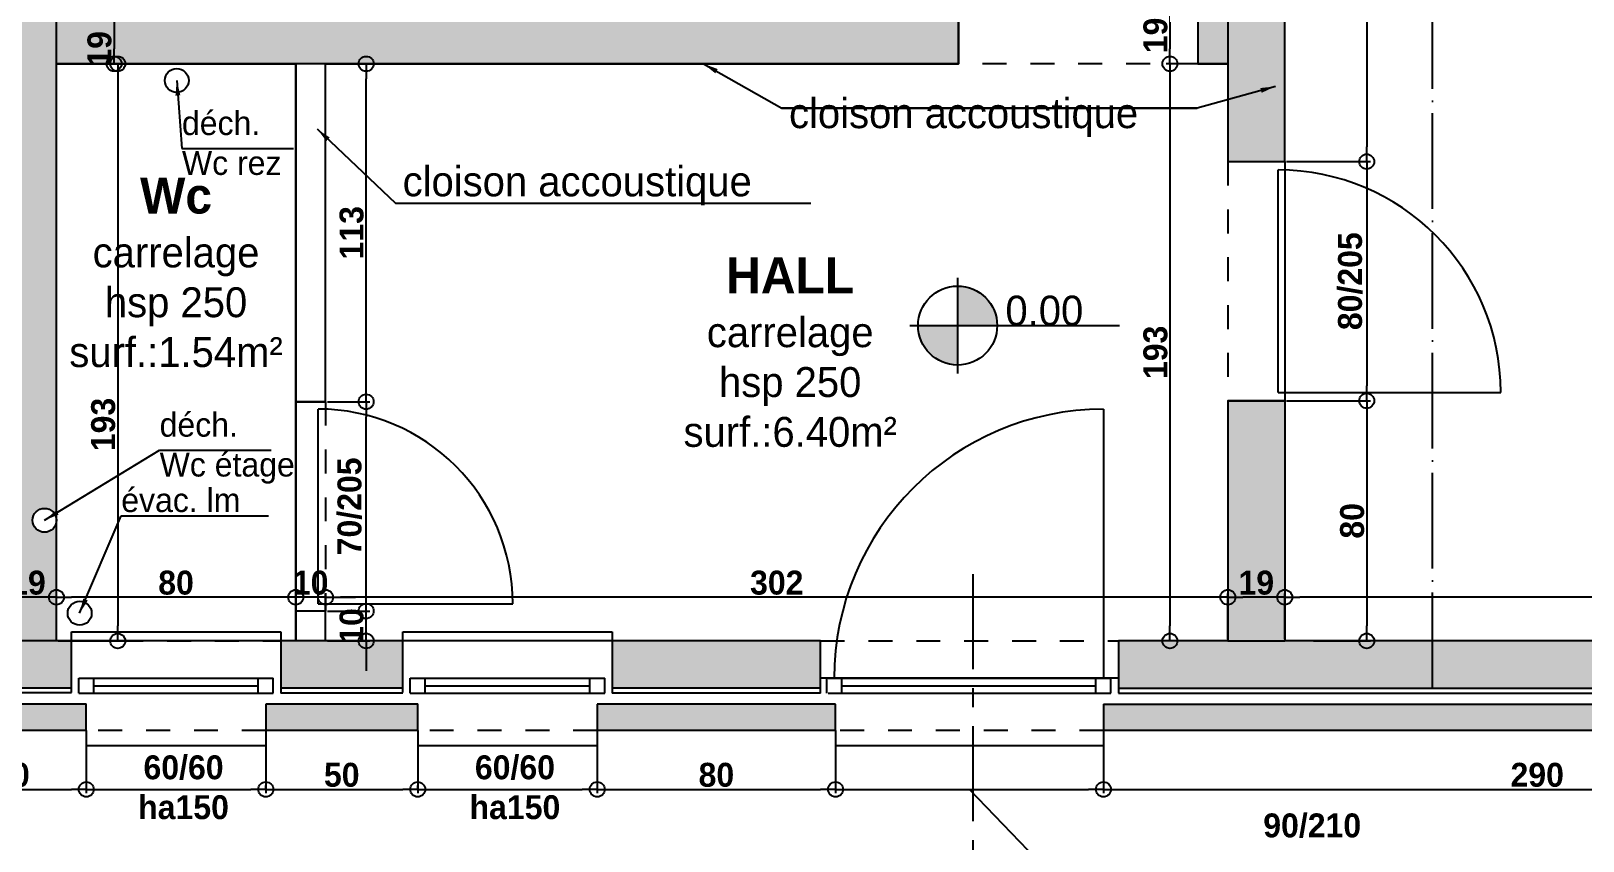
# Model space of a CAD drawing. Header units: millimetres. Extents: x -57 to 2043, y -27807 to 1498.
# Drawn here: x 772 to 1291, y 409 to 680 of the extents above; entities that cross this region are included whole.
import ezdxf

# ---------------------------------------------------------------- set-up
doc = ezdxf.new("R2010")
doc.units = ezdxf.units.MM
for name, pattern in [('AXES', [50.8, 31.75, -6.35, 6.35, -6.35]), ('TRAIT_4', [20, 10, -10]), ('TRAIT_6', [100, 80, -10, 0, -10])]:
    doc.linetypes.add(name, pattern=pattern)
for name, color, linetype in [('AVP_HACHURES', 8, 'Continuous'), ('BLANC', 7, 'Continuous'), ('COTES', 1, 'Continuous'), ('COULEUR 8', 8, 'Continuous'), ('CYAN', 4, 'Continuous'), ('EGOUTTAGE', 6, 'Continuous'), ('JAUNE', 2, 'Continuous'), ('ROUGE', 1, 'Continuous'), ('TEXTE', 1, 'Continuous')]:
    doc.layers.add(name, color=color, linetype=linetype)
doc.layers.add('SURFACE', color=5, linetype='Continuous', plot=False)
doc.styles.add('CENTURY GOTHIC', font='GOTHIC.TTF')
doc.styles.add('Century Gothic Gras', font='GOTHICB.TTF')
doc.styles.add('COMICS', font='comic.TTF', dxfattribs={"height": 10})
doc.dimstyles.new('1-50', dxfattribs={"dimtxt": 8, "dimasz": 5, "dimexe": 1.25, "dimexo": 0.625, "dimtad": 1, "dimdec": 0, "dimtxsty": 'Century Gothic Gras', "dimblk": 'ORIGIN', "dimcen": 5, "dimclrd": 8, "dimclre": 5, "dimclrt": 6, "dimadec": 0, "dimazin": 0, "dimtfac": 1, "dimtdec": 0, "dimtmove": 0, "dimatfit": 3, "dimfxl": 0, "dimarcsym": 0})

# ---------------------------------------------------------------- blocks, each defined once
blk = doc.blocks.new('A$C1BC9630A')
at = {"color": 2}
blk.add_line((-3.5, 3.5), (-3.5, 96.5), dxfattribs=at)
at = {"color": 1}
blk.add_line((-3.5, 3.5), (-96.5, 3.5), dxfattribs=at)
at = {"color": 2}
blk.add_arc((-3.5, 3.5), 93, 90, 180, dxfattribs=at)
blk = doc.blocks.new('_Origin')
at = {"color": 0, "linetype": 'Continuous', "lineweight": -2}
blk.add_line((0, 0), (-1, 0), dxfattribs=at)
blk.add_circle((0, 0), 0.5, dxfattribs=at)
blk = doc.blocks.new('*D106')
at = {"layer": 'COTES', "color": 5, "lineweight": -2}
for p, q in [((1190.83, 476.93), (1190.83, 492.17)), ((1580.23, 476.93), (1580.23, 492.17))]:
    blk.add_line(p, q, dxfattribs=at)
at = {"layer": 'COTES', "color": 8, "lineweight": -2}
blk.add_line((1575.23, 490.92), (1195.83, 490.92), dxfattribs=at)
at = {"layer": 'Defpoints', "color": 0}
for p in [(1190.83, 490.92), (1190.83, 476.31), (1580.23, 476.31)]:
    blk.add_point(p, dxfattribs=at)
at = {"layer": 'COTES', "color": 8, "lineweight": -2, "xscale": 5, "yscale": 5, "zscale": 5, "rotation": 180}
blk.add_blockref('_Origin', (1190.83, 490.92), dxfattribs=at)
at = {"layer": 'COTES', "color": 8, "lineweight": -2, "xscale": 5, "yscale": 5, "zscale": 5}
blk.add_blockref('_Origin', (1580.23, 490.92), dxfattribs=at)
at = {"layer": 'COTES', "color": 6, "insert": (1385.53, 495.75), "char_height": 8, "attachment_point": 5, "style": 'Century Gothic Gras'}
blk.add_mtext('389', dxfattribs=at)
blk = doc.blocks.new('*D107')
at = {"layer": 'COTES', "color": 5, "lineweight": -2}
for p, q in [((1171.83, 485.18), (1171.83, 492.17)), ((1190.83, 485.18), (1190.83, 492.17))]:
    blk.add_line(p, q, dxfattribs=at)
at = {"layer": 'COTES', "color": 8, "lineweight": -2}
blk.add_line((1185.83, 490.92), (1176.83, 490.92), dxfattribs=at)
at = {"layer": 'Defpoints', "color": 0}
for p in [(1171.83, 490.92), (1171.83, 484.55), (1190.83, 484.55)]:
    blk.add_point(p, dxfattribs=at)
at = {"layer": 'COTES', "color": 8, "lineweight": -2, "xscale": 5, "yscale": 5, "zscale": 5, "rotation": 180}
blk.add_blockref('_Origin', (1171.83, 490.92), dxfattribs=at)
at = {"layer": 'COTES', "color": 8, "lineweight": -2, "xscale": 5, "yscale": 5, "zscale": 5}
blk.add_blockref('_Origin', (1190.83, 490.92), dxfattribs=at)
at = {"layer": 'COTES', "color": 6, "insert": (1181.33, 495.75), "char_height": 8, "attachment_point": 5, "style": 'Century Gothic Gras'}
blk.add_mtext('19', dxfattribs=at)
blk = doc.blocks.new('*D108')
at = {"layer": 'COTES', "color": 5, "lineweight": -2}
for p, q in [((870.23, 476.93), (870.23, 492.17)), ((1171.83, 476.93), (1171.83, 492.17))]:
    blk.add_line(p, q, dxfattribs=at)
at = {"layer": 'COTES', "color": 8, "lineweight": -2}
blk.add_line((1166.83, 490.92), (875.23, 490.92), dxfattribs=at)
at = {"layer": 'Defpoints', "color": 0}
for p in [(870.23, 490.92), (870.23, 476.31), (1171.83, 476.31)]:
    blk.add_point(p, dxfattribs=at)
at = {"layer": 'COTES', "color": 8, "lineweight": -2, "xscale": 5, "yscale": 5, "zscale": 5, "rotation": 180}
blk.add_blockref('_Origin', (870.23, 490.92), dxfattribs=at)
at = {"layer": 'COTES', "color": 8, "lineweight": -2, "xscale": 5, "yscale": 5, "zscale": 5}
blk.add_blockref('_Origin', (1171.83, 490.92), dxfattribs=at)
at = {"layer": 'COTES', "color": 6, "insert": (1021.03, 495.75), "char_height": 8, "attachment_point": 5, "style": 'Century Gothic Gras'}
blk.add_mtext('302', dxfattribs=at)
blk = doc.blocks.new('*D109')
at = {"layer": 'COTES', "color": 8, "lineweight": -2}
for p, q in [((855.23, 490.92), (850.23, 490.92)), ((870.23, 490.92), (860.23, 490.92)), ((875.23, 490.92), (880.23, 490.92))]:
    blk.add_line(p, q, dxfattribs=at)
at = {"layer": 'COTES', "color": 5, "lineweight": -2}
for p, q in [((860.23, 476.93), (860.23, 492.17)), ((870.23, 476.93), (870.23, 492.17))]:
    blk.add_line(p, q, dxfattribs=at)
at = {"layer": 'Defpoints', "color": 0}
for p in [(860.23, 490.92), (860.23, 476.31), (870.23, 476.31)]:
    blk.add_point(p, dxfattribs=at)
at = {"layer": 'COTES', "color": 8, "lineweight": -2, "xscale": 5, "yscale": 5, "zscale": 5}
blk.add_blockref('_Origin', (860.23, 490.92), dxfattribs=at)
at = {"layer": 'COTES', "color": 8, "lineweight": -2, "xscale": 5, "yscale": 5, "zscale": 5, "rotation": 180}
blk.add_blockref('_Origin', (870.23, 490.92), dxfattribs=at)
at = {"layer": 'COTES', "color": 6, "insert": (865.23, 495.75), "char_height": 8, "attachment_point": 5, "style": 'Century Gothic Gras'}
blk.add_mtext('10', dxfattribs=at)
blk = doc.blocks.new('*D110')
at = {"layer": 'COTES', "color": 5, "lineweight": -2}
for p, q in [((780.23, 476.93), (780.23, 492.17)), ((860.23, 476.93), (860.23, 492.17))]:
    blk.add_line(p, q, dxfattribs=at)
at = {"layer": 'COTES', "color": 8, "lineweight": -2}
blk.add_line((855.23, 490.92), (785.23, 490.92), dxfattribs=at)
at = {"layer": 'Defpoints', "color": 0}
for p in [(780.23, 490.92), (780.23, 476.31), (860.23, 476.31)]:
    blk.add_point(p, dxfattribs=at)
at = {"layer": 'COTES', "color": 8, "lineweight": -2, "xscale": 5, "yscale": 5, "zscale": 5, "rotation": 180}
blk.add_blockref('_Origin', (780.23, 490.92), dxfattribs=at)
at = {"layer": 'COTES', "color": 8, "lineweight": -2, "xscale": 5, "yscale": 5, "zscale": 5}
blk.add_blockref('_Origin', (860.23, 490.92), dxfattribs=at)
at = {"layer": 'COTES', "color": 6, "insert": (820.23, 495.75), "char_height": 8, "attachment_point": 5, "style": 'Century Gothic Gras'}
blk.add_mtext('80', dxfattribs=at)
blk = doc.blocks.new('*D111')
at = {"layer": 'COTES', "color": 5, "lineweight": -2}
for p, q in [((761.23, 476.93), (761.23, 492.17)), ((780.23, 476.93), (780.23, 492.17))]:
    blk.add_line(p, q, dxfattribs=at)
at = {"layer": 'COTES', "color": 8, "lineweight": -2}
blk.add_line((775.23, 490.92), (766.23, 490.92), dxfattribs=at)
at = {"layer": 'Defpoints', "color": 0}
for p in [(761.23, 490.92), (761.23, 476.31), (780.23, 476.31)]:
    blk.add_point(p, dxfattribs=at)
at = {"layer": 'COTES', "color": 8, "lineweight": -2, "xscale": 5, "yscale": 5, "zscale": 5, "rotation": 180}
blk.add_blockref('_Origin', (761.23, 490.92), dxfattribs=at)
at = {"layer": 'COTES', "color": 8, "lineweight": -2, "xscale": 5, "yscale": 5, "zscale": 5}
blk.add_blockref('_Origin', (780.23, 490.92), dxfattribs=at)
at = {"layer": 'COTES', "color": 6, "insert": (770.73, 495.75), "char_height": 8, "attachment_point": 5, "style": 'Century Gothic Gras'}
blk.add_mtext('19', dxfattribs=at)
blk = doc.blocks.new('*D116')
at = {"layer": 'COTES', "color": 5, "lineweight": -2}
for p, q in [((790.23, 443.18), (790.23, 425.39)), ((850.23, 445.68), (850.23, 425.39))]:
    blk.add_line(p, q, dxfattribs=at)
at = {"layer": 'COTES', "color": 8, "lineweight": -2}
blk.add_line((795.23, 426.64), (845.23, 426.64), dxfattribs=at)
at = {"layer": 'Defpoints', "color": 0}
for p in [(850.23, 446.31), (790.23, 443.81), (850.23, 426.64)]:
    blk.add_point(p, dxfattribs=at)
at = {"layer": 'COTES', "color": 8, "lineweight": -2, "xscale": 5, "yscale": 5, "zscale": 5, "rotation": 180}
blk.add_blockref('_Origin', (790.23, 426.64), dxfattribs=at)
at = {"layer": 'COTES', "color": 8, "lineweight": -2, "xscale": 5, "yscale": 5, "zscale": 5}
blk.add_blockref('_Origin', (850.23, 426.64), dxfattribs=at)
at = {"layer": 'COTES', "color": 6, "insert": (822.73, 427.3), "char_height": 8, "attachment_point": 5, "style": 'Century Gothic Gras'}
blk.add_mtext('60/60\\Pha150', dxfattribs=at)
blk = doc.blocks.new('*D122')
at = {"layer": 'COTES', "color": 5, "lineweight": -2}
for p, q in [((961.01, 445.68), (961.01, 425.39)), ((1040.69, 445.68), (1040.69, 425.39))]:
    blk.add_line(p, q, dxfattribs=at)
at = {"layer": 'COTES', "color": 8, "lineweight": -2}
blk.add_line((966.01, 426.64), (1035.69, 426.64), dxfattribs=at)
at = {"layer": 'Defpoints', "color": 0}
for p in [(961.01, 446.31), (1040.69, 446.31), (1040.69, 426.64)]:
    blk.add_point(p, dxfattribs=at)
at = {"layer": 'COTES', "color": 8, "lineweight": -2, "xscale": 5, "yscale": 5, "zscale": 5, "rotation": 180}
blk.add_blockref('_Origin', (961.01, 426.64), dxfattribs=at)
at = {"layer": 'COTES', "color": 8, "lineweight": -2, "xscale": 5, "yscale": 5, "zscale": 5}
blk.add_blockref('_Origin', (1040.69, 426.64), dxfattribs=at)
at = {"layer": 'COTES', "color": 6, "insert": (1000.85, 431.47), "char_height": 8, "attachment_point": 5, "style": 'Century Gothic Gras'}
blk.add_mtext('80', dxfattribs=at)
blk = doc.blocks.new('*D123')
at = {"layer": 'COTES', "color": 5, "lineweight": -2}
for p, q in [((1420.23, 450.1), (1420.23, 425.39)), ((1130.23, 445.68), (1130.23, 425.39))]:
    blk.add_line(p, q, dxfattribs=at)
at = {"layer": 'COTES', "color": 8, "lineweight": -2}
blk.add_line((1135.23, 426.64), (1415.23, 426.64), dxfattribs=at)
at = {"layer": 'Defpoints', "color": 0}
for p in [(1130.23, 446.31), (1420.23, 450.73), (1420.23, 426.64)]:
    blk.add_point(p, dxfattribs=at)
at = {"layer": 'COTES', "color": 8, "lineweight": -2, "xscale": 5, "yscale": 5, "zscale": 5, "rotation": 180}
blk.add_blockref('_Origin', (1130.23, 426.64), dxfattribs=at)
at = {"layer": 'COTES', "color": 8, "lineweight": -2, "xscale": 5, "yscale": 5, "zscale": 5}
blk.add_blockref('_Origin', (1420.23, 426.64), dxfattribs=at)
at = {"layer": 'COTES', "color": 6, "insert": (1275.23, 431.47), "char_height": 8, "attachment_point": 5, "style": 'Century Gothic Gras'}
blk.add_mtext('290', dxfattribs=at)
blk = doc.blocks.new('*D124')
at = {"layer": 'COTES', "color": 5, "lineweight": -2}
for p, q in [((1040.69, 445.68), (1040.69, 425.39)), ((1130.23, 445.68), (1130.23, 425.39))]:
    blk.add_line(p, q, dxfattribs=at)
at = {"layer": 'COTES', "color": 8, "lineweight": -2}
for p, q in [((1045.69, 426.64), (1125.23, 426.64)), ((1085.46, 426.64), (1117.13, 393.67)), ((1117.13, 393.67), (1282.91, 393.67))]:
    blk.add_line(p, q, dxfattribs=at)
at = {"layer": 'Defpoints', "color": 0}
for p in [(1040.69, 446.31), (1130.23, 446.31), (1130.23, 426.64)]:
    blk.add_point(p, dxfattribs=at)
at = {"layer": 'COTES', "color": 8, "lineweight": -2, "xscale": 5, "yscale": 5, "zscale": 5, "rotation": 180}
blk.add_blockref('_Origin', (1040.69, 426.64), dxfattribs=at)
at = {"layer": 'COTES', "color": 8, "lineweight": -2, "xscale": 5, "yscale": 5, "zscale": 5}
blk.add_blockref('_Origin', (1130.23, 426.64), dxfattribs=at)
at = {"layer": 'COTES', "color": 6, "insert": (1200.02, 406.72), "char_height": 8, "attachment_point": 5, "style": 'Century Gothic Gras'}
blk.add_mtext('90/210\\P+ imposte en émalithe %%P 63 cm', dxfattribs=at)
blk = doc.blocks.new('*D130')
at = {"layer": 'COTES', "color": 5, "lineweight": -2}
for p, q in [((870.86, 556.31), (885.02, 556.31)), ((870.86, 486.31), (885.02, 486.31))]:
    blk.add_line(p, q, dxfattribs=at)
at = {"layer": 'COTES', "color": 8, "lineweight": -2}
blk.add_line((883.77, 491.31), (883.77, 551.31), dxfattribs=at)
at = {"layer": 'Defpoints', "color": 0}
for p in [(870.23, 556.31), (883.77, 556.31), (870.23, 486.31)]:
    blk.add_point(p, dxfattribs=at)
at = {"layer": 'COTES', "color": 8, "lineweight": -2, "xscale": 5, "yscale": 5, "zscale": 5}
for p, rotation in [((883.77, 556.31), 90), ((883.77, 486.31), 270)]:
    blk.add_blockref('_Origin', p, dxfattribs=dict(at, rotation=rotation))
at = {"layer": 'COTES', "color": 6, "insert": (878.31, 521.31), "char_height": 8, "attachment_point": 5, "rotation": 90, "style": 'Century Gothic Gras'}
blk.add_mtext('70/205', dxfattribs=at)
blk = doc.blocks.new('*D131')
at = {"layer": 'COTES', "color": 8, "lineweight": -2}
for p, q in [((883.77, 491.31), (883.77, 496.31)), ((883.77, 476.31), (883.77, 486.31)), ((883.77, 471.31), (883.77, 466.31))]:
    blk.add_line(p, q, dxfattribs=at)
at = {"layer": 'COTES', "color": 5, "lineweight": -2}
for p, q in [((870.86, 486.31), (885.02, 486.31)), ((870.86, 476.31), (885.02, 476.31))]:
    blk.add_line(p, q, dxfattribs=at)
at = {"layer": 'Defpoints', "color": 0}
for p in [(870.23, 486.31), (883.77, 486.31), (870.23, 476.31)]:
    blk.add_point(p, dxfattribs=at)
at = {"layer": 'COTES', "color": 8, "lineweight": -2, "xscale": 5, "yscale": 5, "zscale": 5}
for p, rotation in [((883.77, 486.31), 270), ((883.77, 476.31), 90)]:
    blk.add_blockref('_Origin', p, dxfattribs=dict(at, rotation=rotation))
at = {"layer": 'COTES', "color": 6, "insert": (878.94, 481.31), "char_height": 8, "attachment_point": 5, "rotation": 90, "style": 'Century Gothic Gras'}
blk.add_mtext('10', dxfattribs=at)
blk = doc.blocks.new('*D132')
at = {"layer": 'COTES', "color": 5, "lineweight": -2}
for p, q in [((780.86, 669.35), (801.99, 669.35)), ((780.86, 476.31), (801.99, 476.31))]:
    blk.add_line(p, q, dxfattribs=at)
at = {"layer": 'COTES', "color": 8, "lineweight": -2}
blk.add_line((800.74, 664.35), (800.74, 481.31), dxfattribs=at)
at = {"layer": 'Defpoints', "color": 0}
for p in [(780.23, 669.35), (780.23, 476.31), (800.74, 476.31)]:
    blk.add_point(p, dxfattribs=at)
at = {"layer": 'COTES', "color": 8, "lineweight": -2, "xscale": 5, "yscale": 5, "zscale": 5}
for p, rotation in [((800.74, 669.35), 90), ((800.74, 476.31), 270)]:
    blk.add_blockref('_Origin', p, dxfattribs=dict(at, rotation=rotation))
at = {"layer": 'COTES', "color": 6, "insert": (795.91, 548.71), "char_height": 8, "attachment_point": 5, "rotation": 90, "style": 'Century Gothic Gras'}
blk.add_mtext('193', dxfattribs=at)
blk = doc.blocks.new('*D133')
at = {"layer": 'COTES', "color": 5, "lineweight": -2}
for p, q in [((870.86, 669.35), (885.02, 669.35)), ((870.86, 556.31), (885.02, 556.31))]:
    blk.add_line(p, q, dxfattribs=at)
at = {"layer": 'COTES', "color": 8, "lineweight": -2}
blk.add_line((883.77, 561.31), (883.77, 664.35), dxfattribs=at)
at = {"layer": 'Defpoints', "color": 0}
for p in [(870.23, 669.35), (883.77, 669.35), (870.23, 556.31)]:
    blk.add_point(p, dxfattribs=at)
at = {"layer": 'COTES', "color": 8, "lineweight": -2, "xscale": 5, "yscale": 5, "zscale": 5}
for p, rotation in [((883.77, 669.35), 90), ((883.77, 556.31), 270)]:
    blk.add_blockref('_Origin', p, dxfattribs=dict(at, rotation=rotation))
at = {"layer": 'COTES', "color": 6, "insert": (878.94, 612.83), "char_height": 8, "attachment_point": 5, "rotation": 90, "style": 'Century Gothic Gras'}
blk.add_mtext('113', dxfattribs=at)
blk = doc.blocks.new('*D134')
at = {"layer": 'COTES', "color": 5, "lineweight": -2}
for p, q in [((1171.21, 688.35), (1151.22, 688.35)), ((1161.21, 669.35), (1151.22, 669.35))]:
    blk.add_line(p, q, dxfattribs=at)
at = {"layer": 'COTES', "color": 8, "lineweight": -2}
blk.add_line((1152.47, 683.35), (1152.47, 674.35), dxfattribs=at)
at = {"layer": 'Defpoints', "color": 0}
for p in [(1171.83, 688.35), (1152.47, 669.35), (1161.83, 669.35)]:
    blk.add_point(p, dxfattribs=at)
at = {"layer": 'COTES', "color": 8, "lineweight": -2, "xscale": 5, "yscale": 5, "zscale": 5}
for p, rotation in [((1152.47, 688.35), 90), ((1152.47, 669.35), 270)]:
    blk.add_blockref('_Origin', p, dxfattribs=dict(at, rotation=rotation))
at = {"layer": 'COTES', "color": 6, "insert": (1147.64, 678.85), "char_height": 8, "attachment_point": 5, "rotation": 90, "style": 'Century Gothic Gras'}
blk.add_mtext('19', dxfattribs=at)
blk = doc.blocks.new('*D135')
at = {"layer": 'COTES', "color": 5, "lineweight": -2}
for p, q in [((1161.21, 669.35), (1151.22, 669.35)), ((1171.21, 476.31), (1151.22, 476.31))]:
    blk.add_line(p, q, dxfattribs=at)
at = {"layer": 'COTES', "color": 8, "lineweight": -2}
blk.add_line((1152.47, 664.35), (1152.47, 481.31), dxfattribs=at)
at = {"layer": 'Defpoints', "color": 0}
for p in [(1161.83, 669.35), (1152.47, 476.31), (1171.83, 476.31)]:
    blk.add_point(p, dxfattribs=at)
at = {"layer": 'COTES', "color": 8, "lineweight": -2, "xscale": 5, "yscale": 5, "zscale": 5}
for p, rotation in [((1152.47, 669.35), 90), ((1152.47, 476.31), 270)]:
    blk.add_blockref('_Origin', p, dxfattribs=dict(at, rotation=rotation))
at = {"layer": 'COTES', "color": 6, "insert": (1147.64, 572.83), "char_height": 8, "attachment_point": 5, "rotation": 90, "style": 'Century Gothic Gras'}
blk.add_mtext('193', dxfattribs=at)
blk = doc.blocks.new('*D137')
at = {"layer": 'COTES', "color": 5, "lineweight": -2}
for p, q in [((788.09, 688.35), (800.74, 688.35)), ((788.3, 669.35), (800.74, 669.35))]:
    blk.add_line(p, q, dxfattribs=at)
at = {"layer": 'COTES', "color": 8, "lineweight": -2}
blk.add_line((799.49, 683.35), (799.49, 674.35), dxfattribs=at)
at = {"layer": 'Defpoints', "color": 0}
for p in [(787.46, 688.35), (787.68, 669.35), (799.49, 669.35)]:
    blk.add_point(p, dxfattribs=at)
at = {"layer": 'COTES', "color": 8, "lineweight": -2, "xscale": 5, "yscale": 5, "zscale": 5}
for p, rotation in [((799.49, 688.35), 90), ((799.49, 669.35), 270)]:
    blk.add_blockref('_Origin', p, dxfattribs=dict(at, rotation=rotation))
at = {"layer": 'COTES', "color": 6, "insert": (794.66, 674.35), "char_height": 8, "attachment_point": 5, "rotation": 90, "style": 'Century Gothic Gras'}
blk.add_mtext('19', dxfattribs=at)
blk = doc.blocks.new('*D139')
at = {"layer": 'COTES', "color": 5, "lineweight": -2}
for p, q in [((1081.83, 682.79), (1081.83, 714.04)), ((1161.83, 688.98), (1161.83, 714.04))]:
    blk.add_line(p, q, dxfattribs=at)
at = {"layer": 'COTES', "color": 8, "lineweight": -2}
blk.add_line((1086.83, 712.79), (1156.83, 712.79), dxfattribs=at)
at = {"layer": 'Defpoints', "color": 0}
for p in [(1161.83, 712.79), (1161.83, 688.35), (1081.83, -27807.04)]:
    blk.add_point(p, dxfattribs=at)
at = {"layer": 'COTES', "color": 8, "lineweight": -2, "xscale": 5, "yscale": 5, "zscale": 5, "rotation": 180}
blk.add_blockref('_Origin', (1081.83, 712.79), dxfattribs=at)
at = {"layer": 'COTES', "color": 8, "lineweight": -2, "xscale": 5, "yscale": 5, "zscale": 5}
blk.add_blockref('_Origin', (1161.83, 712.79), dxfattribs=at)
at = {"layer": 'COTES', "color": 6, "insert": (1121.83, 718.24), "char_height": 8, "attachment_point": 5, "style": 'Century Gothic Gras'}
blk.add_mtext('80/205', dxfattribs=at)
blk = doc.blocks.new('*D140')
at = {"layer": 'COTES', "color": 5, "lineweight": -2}
for p, q in [((1191.46, 556.63), (1219.48, 556.63)), ((1200.46, 476.31), (1219.48, 476.31))]:
    blk.add_line(p, q, dxfattribs=at)
at = {"layer": 'COTES', "color": 8, "lineweight": -2}
blk.add_line((1218.23, 551.63), (1218.23, 481.31), dxfattribs=at)
at = {"layer": 'Defpoints', "color": 0}
for p in [(1190.83, 556.63), (1199.83, 476.31), (1218.23, 476.31)]:
    blk.add_point(p, dxfattribs=at)
at = {"layer": 'COTES', "color": 8, "lineweight": -2, "xscale": 5, "yscale": 5, "zscale": 5}
for p, rotation in [((1218.23, 556.63), 90), ((1218.23, 476.31), 270)]:
    blk.add_blockref('_Origin', p, dxfattribs=dict(at, rotation=rotation))
at = {"layer": 'COTES', "color": 6, "insert": (1213.4, 516.47), "char_height": 8, "attachment_point": 5, "rotation": 90, "style": 'Century Gothic Gras'}
blk.add_mtext('80', dxfattribs=at)
blk = doc.blocks.new('*D92')
at = {"layer": 'COTES', "color": 5, "lineweight": -2}
for p, q in [((1191.46, 756.85), (1219.48, 756.85)), ((1191.46, 636.63), (1219.48, 636.63))]:
    blk.add_line(p, q, dxfattribs=at)
at = {"layer": 'COTES', "color": 8, "lineweight": -2}
blk.add_line((1218.23, 751.85), (1218.23, 641.63), dxfattribs=at)
at = {"layer": 'Defpoints', "color": 0}
for p in [(1190.83, 756.85), (1190.83, 636.63), (1218.23, 636.63)]:
    blk.add_point(p, dxfattribs=at)
at = {"layer": 'COTES', "color": 8, "lineweight": -2, "xscale": 5, "yscale": 5, "zscale": 5}
for p, rotation in [((1218.23, 756.85), 90), ((1218.23, 636.63), 270)]:
    blk.add_blockref('_Origin', p, dxfattribs=dict(at, rotation=rotation))
at = {"layer": 'COTES', "color": 6, "insert": (1213.4, 696.74), "char_height": 8, "attachment_point": 5, "rotation": 90, "style": 'Century Gothic Gras'}
blk.add_mtext('120', dxfattribs=at)
blk = doc.blocks.new('*D142')
at = {"layer": 'COTES', "color": 5, "lineweight": -2}
for p, q in [((901.01, 443.18), (901.01, 425.39)), ((961.01, 445.68), (961.01, 425.39))]:
    blk.add_line(p, q, dxfattribs=at)
at = {"layer": 'COTES', "color": 8, "lineweight": -2}
blk.add_line((906.01, 426.64), (956.01, 426.64), dxfattribs=at)
at = {"layer": 'Defpoints', "color": 0}
for p in [(961.01, 446.31), (901.01, 443.81), (961.01, 426.64)]:
    blk.add_point(p, dxfattribs=at)
at = {"layer": 'COTES', "color": 8, "lineweight": -2, "xscale": 5, "yscale": 5, "zscale": 5, "rotation": 180}
blk.add_blockref('_Origin', (901.01, 426.64), dxfattribs=at)
at = {"layer": 'COTES', "color": 8, "lineweight": -2, "xscale": 5, "yscale": 5, "zscale": 5}
blk.add_blockref('_Origin', (961.01, 426.64), dxfattribs=at)
at = {"layer": 'COTES', "color": 6, "insert": (933.51, 427.3), "char_height": 8, "attachment_point": 5, "style": 'Century Gothic Gras'}
blk.add_mtext('60/60\\Pha150', dxfattribs=at)
blk = doc.blocks.new('*D94')
at = {"layer": 'COTES', "color": 5, "lineweight": -2}
for p, q in [((740.53, 434.91), (740.53, 425.39)), ((790.23, 433.66), (790.23, 425.39))]:
    blk.add_line(p, q, dxfattribs=at)
at = {"layer": 'COTES', "color": 8, "lineweight": -2}
blk.add_line((745.53, 426.64), (785.23, 426.64), dxfattribs=at)
at = {"layer": 'Defpoints', "color": 0}
for p in [(740.53, 435.54), (790.23, 434.29), (790.23, 426.64)]:
    blk.add_point(p, dxfattribs=at)
at = {"layer": 'COTES', "color": 8, "lineweight": -2, "xscale": 5, "yscale": 5, "zscale": 5, "rotation": 180}
blk.add_blockref('_Origin', (740.53, 426.64), dxfattribs=at)
at = {"layer": 'COTES', "color": 8, "lineweight": -2, "xscale": 5, "yscale": 5, "zscale": 5}
blk.add_blockref('_Origin', (790.23, 426.64), dxfattribs=at)
at = {"layer": 'COTES', "color": 6, "insert": (765.38, 431.47), "char_height": 8, "attachment_point": 5, "style": 'Century Gothic Gras'}
blk.add_mtext('50', dxfattribs=at)
blk = doc.blocks.new('*D95')
at = {"layer": 'COTES', "color": 5, "lineweight": -2}
for p, q in [((850.23, 426.64), (850.23, 427.89)), ((901.01, 426.64), (901.01, 427.89))]:
    blk.add_line(p, q, dxfattribs=at)
at = {"layer": 'COTES', "color": 8, "lineweight": -2}
blk.add_line((855.23, 426.64), (896.01, 426.64), dxfattribs=at)
at = {"layer": 'Defpoints', "color": 0}
for p in [(850.23, 426.64), (901.01, 426.64), (901.01, 426.64)]:
    blk.add_point(p, dxfattribs=at)
at = {"layer": 'COTES', "color": 8, "lineweight": -2, "xscale": 5, "yscale": 5, "zscale": 5, "rotation": 180}
blk.add_blockref('_Origin', (850.23, 426.64), dxfattribs=at)
at = {"layer": 'COTES', "color": 8, "lineweight": -2, "xscale": 5, "yscale": 5, "zscale": 5}
blk.add_blockref('_Origin', (901.01, 426.64), dxfattribs=at)
at = {"layer": 'COTES', "color": 6, "insert": (875.62, 431.47), "char_height": 8, "attachment_point": 5, "style": 'Century Gothic Gras'}
blk.add_mtext('50', dxfattribs=at)
blk = doc.blocks.new('*D98')
at = {"layer": 'COTES', "color": 5, "lineweight": -2}
for p, q in [((1192.08, 636.63), (1219.48, 636.63)), ((1191.46, 556.63), (1219.48, 556.63))]:
    blk.add_line(p, q, dxfattribs=at)
at = {"layer": 'COTES', "color": 8, "lineweight": -2}
blk.add_line((1218.23, 631.63), (1218.23, 561.63), dxfattribs=at)
at = {"layer": 'Defpoints', "color": 0}
for p in [(1191.46, 636.63), (1190.83, 556.63), (1218.23, 556.63)]:
    blk.add_point(p, dxfattribs=at)
at = {"layer": 'COTES', "color": 8, "lineweight": -2, "xscale": 5, "yscale": 5, "zscale": 5}
for p, rotation in [((1218.23, 636.63), 90), ((1218.23, 556.63), 270)]:
    blk.add_blockref('_Origin', p, dxfattribs=dict(at, rotation=rotation))
at = {"layer": 'COTES', "color": 6, "insert": (1212.77, 596.63), "char_height": 8, "attachment_point": 5, "rotation": 90, "style": 'Century Gothic Gras'}
blk.add_mtext('80/205', dxfattribs=at)
blk = doc.blocks.new('niveau_plan')
h = blk.add_hatch(color=256)
h.paths.add_polyline_path([(13.21, 0, 0.414214), (0, 13.21), (0, 0)])
h.paths.add_polyline_path([(-13.21, 0, 0.414214), (0, -13.21), (0, 0)])
for p, q in [((0, 15.98), (0, -15.98)), ((-15.98, 0), (54.12, 0))]:
    blk.add_line(p, q)
blk.add_circle((0, 0), 13.21)
at = {"style": 'COMICS'}
for tag, p in [('NIVEAUPLANS', (15.98, 0)), ('COMMENTAIRE', (15.98, -14.56))]:
    blk.add_attdef(tag, p, '', height=10, dxfattribs=at)

msp = doc.modelspace()

# ---------------------------------------------------------------- hatches: boundary and pattern name
h = msp.add_hatch(color=254)
h.paths.add_polyline_path([(680.53, 446.31), (680.53, 455.24), (601.6, 455.24), (601.6, 446.31)])
h.paths.add_polyline_path([(530.23, 446.31), (589.6, 446.31), (589.6, 455.24), (539, 455.24), (539, 566.31), (530.23, 566.31)])
h.paths.add_polyline_path([(740.53, 455.31), (740.53, 446.31), (790.23, 446.31), (790.23, 455.31)])
h.paths.add_polyline_path([(850.23, 455.15), (850.23, 446.31), (901.01, 446.31), (901.01, 455.15)])
h.paths.add_polyline_path([(961.01, 455.15), (961.01, 446.31), (1040.69, 446.31), (1040.69, 455.15)])
h.paths.add_polyline_path([(1420.23, 446.31), (1420.23, 455.15), (1130.23, 455.15), (1130.23, 446.31)])
at = {"layer": 'COULEUR 8'}
h = msp.add_hatch(color=253, dxfattribs=at)
h.paths.add_polyline_path([(544.38, 651.31), (560.23, 651.31), (560.23, 814.07), (560.23, 824.07), (560.23, 1126.31), (635.73, 1126.31), (635.73, 1142.16), (544.38, 1142.16)])
h.paths.add_polyline_path([(560.23, 561.31), (544.38, 561.31), (544.38, 460.61), (589.6, 460.61), (589.6, 476.31), (560.23, 476.31), (560.23, 494.7, -1), (552.23, 494.7, -1), (560.23, 494.7)])
h.paths.add_polyline_path([(601.6, 476.31), (601.6, 460.61), (675.53, 460.61), (675.53, 476.31)])
h.paths.add_polyline_path([(745.53, 476.31), (745.53, 460.61), (785.23, 460.61), (785.23, 476.31), (780.23, 476.31)])
h.paths.add_polyline_path([(855.23, 476.31), (855.23, 460.45), (896.01, 460.45), (896.01, 476.31)])
h.paths.add_polyline_path([(537.31, 1119.18), (553.15, 1119.18), (553.15, 1106.77), (537.31, 1106.77)], flags=9)
h.paths.add_polyline_path([(570.13, 453.39), (570.13, 469.22), (582.53, 469.22), (582.53, 453.39)], flags=9)
h.paths.add_polyline_path([(872.74, 473.7), (872.74, 488.91), (885.14, 488.91), (885.14, 473.7)], flags=9)
h = msp.add_hatch(color=253, dxfattribs=at)
h.paths.add_polyline_path([(1240.23, 460.45), (1240.23, 476.31), (1190.83, 476.31), (1171.83, 476.31), (1135.23, 476.31), (1135.23, 460.45)])
h.paths.add_polyline_path([(1240.23, 476.31), (1240.23, 460.45), (1415.23, 460.45), (1415.23, 476.31)])
h.paths.add_polyline_path([(1505.23, 476.31), (1505.23, 460.45), (1596.09, 460.45), (1596.09, 551.31), (1580.23, 551.31), (1580.23, 476.31)])
h.paths.add_polyline_path([(1580.23, 641.31), (1596.09, 641.31), (1596.09, 961.31), (1580.23, 961.31)])
msp.add_hatch(color=253, dxfattribs=at).paths.add_polyline_path([(1035.69, 460.45), (1035.69, 476.31), (966.01, 476.31), (966.01, 460.45)])
at = {"layer": 'ROUGE'}
h = msp.add_hatch(color=253, dxfattribs=at)
h.paths.add_polyline_path([(780.23, 824.07), (761.23, 824.07), (761.23, 817.85), (761.23, 807.85), (761.23, 627.99), (763.14, 627.99), (763.14, 507.99), (761.23, 507.99), (761.23, 476.31), (780.23, 476.31), (780.23, 516.03, -0.925018), (772.28, 516.65, -0.925018), (780.23, 517.27)])
h.paths.add_polyline_path([(1081.83, 669.35), (1081.83, 688.35), (780.23, 688.35), (780.23, 669.35)])
h.paths.add_polyline_path([(1171.83, 688.35), (1161.83, 688.35), (1161.83, 669.35), (1171.83, 669.35)])
h.paths.add_polyline_path([(763.24, 501.95), (778.22, 501.95), (778.22, 489.55), (763.24, 489.55)], flags=24)
h.paths.add_polyline_path([(788.46, 666.86), (788.46, 681.84), (800.86, 681.84), (800.86, 666.86)], flags=9)
h = msp.add_hatch(color=253, dxfattribs=at)
h.paths.add_polyline_path([(1240.23, 775.85), (1240.23, 756.85), (1580.23, 756.85), (1580.23, 775.85)])
h.paths.add_polyline_path([(1171.83, 775.85), (1171.83, 688.35), (1171.83, 669.35), (1171.83, 636.63), (1190.83, 636.63), (1190.83, 756.85), (1240.23, 756.85), (1240.23, 775.85)])
h.paths.add_polyline_path([(1171.83, 476.31), (1190.83, 476.31), (1190.83, 556.63), (1171.83, 556.63)])
h.paths.add_polyline_path([(1528.37, 754.36), (1528.37, 769.34), (1540.77, 769.34), (1540.77, 754.36)], flags=9)
h.paths.add_polyline_path([(1159.23, 723.82), (1174.44, 723.82), (1174.44, 711.42), (1159.23, 711.42)], flags=9)
h.paths.add_polyline_path([(1173.85, 723.82), (1188.82, 723.82), (1188.82, 711.42), (1173.85, 711.42)], flags=24)
h.paths.add_polyline_path([(1207.2, 758.86), (1207.2, 773.84), (1219.6, 773.84), (1219.6, 758.86)], flags=24)
h.paths.add_polyline_path([(1173.85, 501.95), (1188.82, 501.95), (1188.82, 489.55), (1173.85, 489.55)], flags=24)

# ---------------------------------------------------------------- linework, layer by layer
at = {"layer": 'AVP_HACHURES', "color": 6, "linetype": 'AXES'}
msp.add_line((1086.55, 498.59), (1086.55, 354.83), dxfattribs=at)
at = {"layer": 'BLANC'}
for p, q in [((780.23, 476.31), (780.23, 824.07)), ((1190.83, 636.63), (1190.83, 756.85)), ((1081.83, 688.35), (1081.83, 669.35)), ((1161.83, 688.35), (1161.83, 669.35)), ((1081.83, 669.35), (780.23, 669.35)), ((860.23, 556.31), (860.23, 669.35)), ((870.23, 556.31), (870.23, 669.35)), ((1171.83, 669.35), (1161.83, 669.35)), ((1171.83, 669.35), (1171.83, 636.63)), ((1171.83, 636.63), (1190.83, 636.63)), ((870.23, 556.31), (860.23, 556.31)), ((1171.83, 556.63), (1171.83, 476.31)), ((1171.83, 556.63), (1190.83, 556.63)), ((1190.83, 556.63), (1190.83, 476.31)), ((860.23, 476.31), (860.23, 486.31)), ((870.23, 486.31), (860.23, 486.31)), ((870.23, 476.31), (870.23, 486.31)), ((780.23, 476.31), (745.53, 476.31)), ((785.23, 459.03), (785.23, 476.31)), ((855.23, 476.31), (855.23, 458.87)), ((896.01, 476.31), (855.23, 476.31)), ((896.01, 459.03), (896.01, 476.31)), ((1035.69, 476.31), (966.01, 476.31)), ((966.01, 476.31), (966.01, 458.87)), ((1035.69, 458.87), (1035.69, 476.31)), ((1171.83, 476.31), (1135.23, 476.31)), ((1135.23, 476.31), (1135.23, 458.87)), ((1415.23, 476.31), (1190.83, 476.31)), ((790.23, 446.31), (790.23, 455.31)), ((850.23, 455.15), (850.23, 446.31)), ((901.01, 446.31), (901.01, 455.31)), ((961.01, 455.15), (961.01, 446.31)), ((1040.69, 446.31), (1040.69, 455.15)), ((1130.23, 455.15), (1130.23, 446.31)), ((790.23, 446.31), (740.53, 446.31)), ((901.01, 446.31), (850.23, 446.31)), ((1040.69, 446.31), (961.01, 446.31)), ((1420.23, 446.31), (1130.23, 446.31))]:
    msp.add_line(p, q, dxfattribs=at)
at = {"layer": 'COULEUR 8'}
for p, q in [((1171.83, 688.35), (1171.83, 669.35)), ((1171.83, 476.31), (1190.83, 476.31)), ((745.53, 460.61), (785.23, 460.61)), ((745.53, 459.03), (785.23, 459.03)), ((896.01, 460.45), (855.23, 460.45)), ((896.01, 458.87), (855.23, 458.87)), ((1035.69, 460.45), (966.01, 460.45)), ((1035.69, 458.87), (966.01, 458.87)), ((1135.23, 460.45), (1415.23, 460.45)), ((1135.23, 458.87), (1415.23, 458.87)), ((740.53, 455.31), (790.23, 455.31)), ((901.01, 455.15), (850.23, 455.15)), ((1040.69, 455.15), (961.01, 455.15)), ((1130.23, 455.15), (1420.23, 455.15))]:
    msp.add_line(p, q, dxfattribs=at)
at = {"layer": 'COULEUR 8', "linetype": 'TRAIT_4', "ltscale": 0.8}
for p, q in [((1161.83, 669.35), (1081.83, 669.35)), ((1171.83, 636.63), (1171.83, 556.63)), ((1190.83, 636.63), (1190.83, 556.63)), ((860.23, 556.31), (860.23, 486.31)), ((870.23, 556.31), (870.23, 486.31)), ((785.23, 476.31), (855.23, 476.31)), ((966.01, 476.31), (896.01, 476.31)), ((1035.69, 476.31), (1135.23, 476.31)), ((850.23, 446.31), (790.23, 446.31)), ((961.01, 446.31), (901.01, 446.31)), ((1130.23, 446.31), (1040.69, 446.31))]:
    msp.add_line(p, q, dxfattribs=at)
at = {"layer": 'CYAN'}
for p, q in [((792.73, 461.31), (847.73, 461.31)), ((903.51, 461.31), (958.51, 461.31)), ((1042.73, 461.31), (1127.73, 461.31))]:
    msp.add_line(p, q, dxfattribs=at)
at = {"layer": 'EGOUTTAGE'}
for centre in [(820.46, 663.77), (776.28, 516.65), (788.01, 485.55)]:
    msp.add_circle(centre, 4, dxfattribs=at)
at = {"layer": 'JAUNE'}
for p, q in [((787.73, 463.81), (852.73, 463.81)), ((787.73, 458.81), (787.73, 463.81)), ((792.73, 458.81), (792.73, 463.81)), ((847.73, 458.81), (847.73, 463.81)), ((852.73, 458.81), (852.73, 463.81)), ((898.51, 463.81), (963.51, 463.81)), ((898.51, 458.81), (898.51, 463.81)), ((903.51, 458.81), (903.51, 463.81)), ((958.51, 458.81), (958.51, 463.81)), ((963.51, 458.81), (963.51, 463.81)), ((1037.73, 458.81), (1037.73, 463.81)), ((1038.19, 463.81), (1132.73, 463.81)), ((1042.73, 458.81), (1042.73, 463.81)), ((1127.73, 458.81), (1127.73, 463.81)), ((1132.73, 458.81), (1132.73, 463.81)), ((787.73, 458.81), (852.73, 458.81)), ((898.51, 458.81), (963.51, 458.81)), ((1038.19, 458.81), (1132.73, 458.81))]:
    msp.add_line(p, q, dxfattribs=at)
msp.add_arc((1130.23, 463.81), 90, 90, 180, dxfattribs=at)
at = {"layer": 'ROUGE', "linetype": 'TRAIT_6', "ltscale": 0.4}
msp.add_line((1240.23, 460.45), (1240.23, 1142.16), dxfattribs=at)
at = {"layer": 'ROUGE'}
for p, q in [((1130.23, 553.81), (1130.23, 463.81)), ((785.23, 476.31), (785.23, 479.31)), ((785.23, 479.31), (855.23, 479.31)), ((855.23, 479.31), (855.23, 476.31)), ((896.01, 476.31), (896.01, 479.31)), ((896.01, 479.31), (966.01, 479.31)), ((966.01, 479.31), (966.01, 476.31)), ((790.23, 446.31), (790.23, 441.31)), ((850.23, 446.31), (850.23, 441.31)), ((901.01, 446.31), (901.01, 441.31)), ((961.01, 446.31), (961.01, 441.31)), ((1040.69, 446.31), (1040.69, 441.31)), ((1130.23, 446.31), (1130.23, 441.31)), ((790.23, 441.31), (850.23, 441.31)), ((901.01, 441.31), (961.01, 441.31)), ((1040.69, 441.31), (1130.23, 441.31))]:
    msp.add_line(p, q, dxfattribs=at)
at = {"layer": 'SURFACE'}
msp.add_lwpolyline([(870.23, 669.35), (1081.83, 669.35), (1081.83, 688.35), (1161.83, 688.35), (1161.83, 669.35), (1171.83, 669.35), (1171.83, 636.63), (1190.83, 636.63), (1190.83, 556.63), (1171.83, 556.63), (1171.83, 476.31), (1135.23, 476.31), (1135.23, 463.81), (1035.69, 463.81), (1035.69, 476.31), (870.23, 476.31), (870.23, 486.31), (860.23, 486.31), (860.23, 556.31), (870.23, 556.31), (870.23, 669.35)], dxfattribs=at)
msp.add_lwpolyline([(780.23, 669.35), (860.23, 669.35), (860.23, 476.31), (780.23, 476.31)], close=True, dxfattribs=at)

# ---------------------------------------------------------------- block references
at = {"rotation": 270}
for p, xscale, yscale in [((1185.83, 556.63), 0.8000000000029104, 0.8000000000029104), ((865.23, 486.31), 0.6999999999970896, 0.6999999999970896)]:
    msp.add_blockref('A$C1BC9630A', p, dxfattribs=dict(at, xscale=xscale, yscale=yscale))
at = {"layer": 'ROUGE'}
msp.add_blockref('niveau_plan', (1081.49, 581.79), dxfattribs=at).add_auto_attribs({'NIVEAUPLANS': '0.00'})

# ---------------------------------------------------------------- texts
at = {"layer": 'TEXTE', "attachment_point": 1, "style": 'CENTURY GOTHIC'}
for s, insert, char_height, width in [('déch. \\PWc rez ', (822.2, 653.52), 8, 90.2534), ('cloison accoustique', (1025.14, 657.83), 10, 155.6953), ('cloison accoustique', (895.98, 635.03), 10, 155.6953), ('déch. \\PWc étage', (814.74, 552.63), 8, 90.2534), ('évac. lm', (801.91, 527.41), 8, 51.3194)]:
    msp.add_mtext(s, dxfattribs=dict(at, insert=insert, char_height=char_height, width=width))
at = {"layer": 'TEXTE', "color": 6, "char_height": 10, "attachment_point": 5, "style": 'CENTURY GOTHIC'}
for s, insert, width in [('{\\fCentury Gothic|b1|i0|c0|p34;\\H1.2x;\\C3;Wc\\P\\fCentury Gothic|b0|i0|c0|p34;\\H0.8333x;\\C8;carrelage\\Phsp 250\\Psurf.:1.54m²}', (820.23, 599.52), 80), ('{\\fCentury Gothic|b1|i0|c0|p34;\\H1.2x;\\C3;HALL\\P\\fCentury Gothic|b0|i0|c0|p34;\\H0.8333x;\\C8;carrelage\\Phsp 250\\Psurf.:6.40m²}', (1025.53, 572.83), 310.6014)]:
    msp.add_mtext(s, dxfattribs=dict(at, insert=insert, width=width))

# ---------------------------------------------------------------- dimensions: what is measured, and where the dimension line sits
at = {"layer": 'COTES'}
dim = msp.add_linear_dim(base=(1218.23, 636.63), p1=(1190.83, 756.85), p2=(1190.83, 636.63), angle=90, dimstyle='1-50', dxfattribs=at)
dim.commit()
dim.dimension.update_dxf_attribs({"geometry": '*D92', "text_midpoint": (1213.4, 696.74)})
dim = msp.add_linear_dim(base=(1161.83, 712.79), p1=(1081.83, -27807.04), p2=(1161.83, 688.35), text='<>/205', dimstyle='1-50', override={"dimtmove": 1}, dxfattribs=at)
dim.commit()
dim.dimension.update_dxf_attribs({"geometry": '*D139', "text_midpoint": (1121.83, 718.24)})
for base, p1, p2, picture, middle in [((799.49, 669.35), (787.46, 688.35), (787.68, 669.35), '*D137', (799.49, 674.35)), ((800.74, 476.31), (780.23, 669.35), (780.23, 476.31), '*D132', (800.74, 548.71)), ((883.77, 486.31), (870.23, 476.31), (870.23, 486.31), '*D131', (883.77, 481.31))]:
    dim = msp.add_linear_dim(base=base, p1=p1, p2=p2, angle=90, dimstyle='1-50', dxfattribs=at)
    dim.commit()
    dim.dimension.update_dxf_attribs({"geometry": picture, "text_midpoint": middle, "dimtype": 160})
for base, p1, p2, picture, middle in [((1152.47, 669.35), (1171.83, 688.35), (1161.83, 669.35), '*D134', (1147.64, 678.85)), ((883.77, 669.35), (870.23, 556.31), (870.23, 669.35), '*D133', (878.94, 612.83)), ((1152.47, 476.31), (1161.83, 669.35), (1171.83, 476.31), '*D135', (1147.64, 572.83)), ((1218.23, 476.31), (1190.83, 556.63), (1199.83, 476.31), '*D140', (1213.4, 516.47))]:
    dim = msp.add_linear_dim(base=base, p1=p1, p2=p2, angle=90, dimstyle='1-50', override={"dimtmove": 1}, dxfattribs=at)
    dim.commit()
    dim.dimension.update_dxf_attribs({"geometry": picture, "text_midpoint": middle})
dim = msp.add_linear_dim(base=(1218.23, 556.63), p1=(1191.46, 636.63), p2=(1190.83, 556.63), angle=90, text='<>/205', dimstyle='1-50', dxfattribs=at)
dim.commit()
dim.dimension.update_dxf_attribs({"geometry": '*D98', "text_midpoint": (1212.77, 596.63)})
dim = msp.add_linear_dim(base=(883.77, 556.31), p1=(870.23, 486.31), p2=(870.23, 556.31), angle=90, text='<>/205', dimstyle='1-50', override={"dimtmove": 1}, dxfattribs=at)
dim.commit()
dim.dimension.update_dxf_attribs({"geometry": '*D130', "text_midpoint": (878.31, 521.31)})
for base, p1, p2, picture, middle in [((761.23, 490.92), (780.23, 476.31), (761.23, 476.31), '*D111', (770.73, 495.75)), ((780.23, 490.92), (860.23, 476.31), (780.23, 476.31), '*D110', (820.23, 495.75)), ((870.23, 490.92), (1171.83, 476.31), (870.23, 476.31), '*D108', (1021.03, 495.75)), ((1040.69, 426.64), (961.01, 446.31), (1040.69, 446.31), '*D122', (1000.85, 431.47)), ((1420.23, 426.64), (1130.23, 446.31), (1420.23, 450.73), '*D123', (1275.23, 431.47))]:
    dim = msp.add_linear_dim(base=base, p1=p1, p2=p2, dimstyle='1-50', override={"dimtmove": 1}, dxfattribs=at)
    dim.commit()
    dim.dimension.update_dxf_attribs({"geometry": picture, "text_midpoint": middle})
dim = msp.add_linear_dim(base=(860.23, 490.92), p1=(870.23, 476.31), p2=(860.23, 476.31), dimstyle='1-50', override={"dimtmove": 1}, dxfattribs=at)
dim.commit()
dim.dimension.update_dxf_attribs({"geometry": '*D109', "text_midpoint": (865.23, 490.92), "dimtype": 160})
for base, p1, p2, picture, middle in [((1171.83, 490.92), (1190.83, 484.55), (1171.83, 484.55), '*D107', (1181.33, 495.75)), ((1190.83, 490.92), (1580.23, 476.31), (1190.83, 476.31), '*D106', (1385.53, 495.75)), ((790.23, 426.64), (740.53, 435.54), (790.23, 434.29), '*D94', (765.38, 431.47))]:
    dim = msp.add_linear_dim(base=base, p1=p1, p2=p2, dimstyle='1-50', dxfattribs=at)
    dim.commit()
    dim.dimension.update_dxf_attribs({"geometry": picture, "text_midpoint": middle})
for base, p1, p2, text, picture, middle in [((1130.23, 426.64), (1040.69, 446.31), (1130.23, 446.31), '<>/210\\P+ imposte en émalithe %%P 63 cm', '*D124', (1117.76, 393.67)), ((850.23, 426.64), (790.23, 443.81), (850.23, 446.31), '<>/60\\Pha150', '*D116', (822.73, 415.69)), ((961.01, 426.64), (901.01, 443.81), (961.01, 446.31), '<>/60\\Pha150', '*D142', (933.51, 415.69))]:
    dim = msp.add_linear_dim(base=base, p1=p1, p2=p2, text=text, dimstyle='1-50', override={"dimtmove": 1}, dxfattribs=at)
    dim.commit()
    dim.dimension.update_dxf_attribs({"geometry": picture, "text_midpoint": middle, "dimtype": 160})
dim = msp.add_linear_dim(base=(901.01, 426.64), p1=(850.23, 426.64), p2=(901.01, 426.64), text='50', dimstyle='1-50', dxfattribs=at)
dim.commit()
dim.dimension.update_dxf_attribs({"geometry": '*D95', "text_midpoint": (875.62, 431.47)})

# ---------------------------------------------------------------- leaders
at = {"layer": 'BLANC'}
for points in [[(996.55, 669.35), (1022.71, 654.49), (1161.57, 654.49)], [(820.46, 663.77), (822.2, 641), (859.54, 641)], [(1187.72, 661.79), (1161.57, 654.49), (1022.71, 654.49)], [(867.4, 647.55), (893.55, 622.69), (1032.41, 622.69)], [(776.28, 516.65), (814.74, 540.12), (852.08, 540.12)], [(788.01, 485.55), (801.91, 518.16), (851.16, 518.16)]]:
    msp.add_leader(points, dimstyle='1-50', override={"dimgap": 0.625, "dimtad": 0}, dxfattribs=at)

doc.saveas('drawing.dxf')
